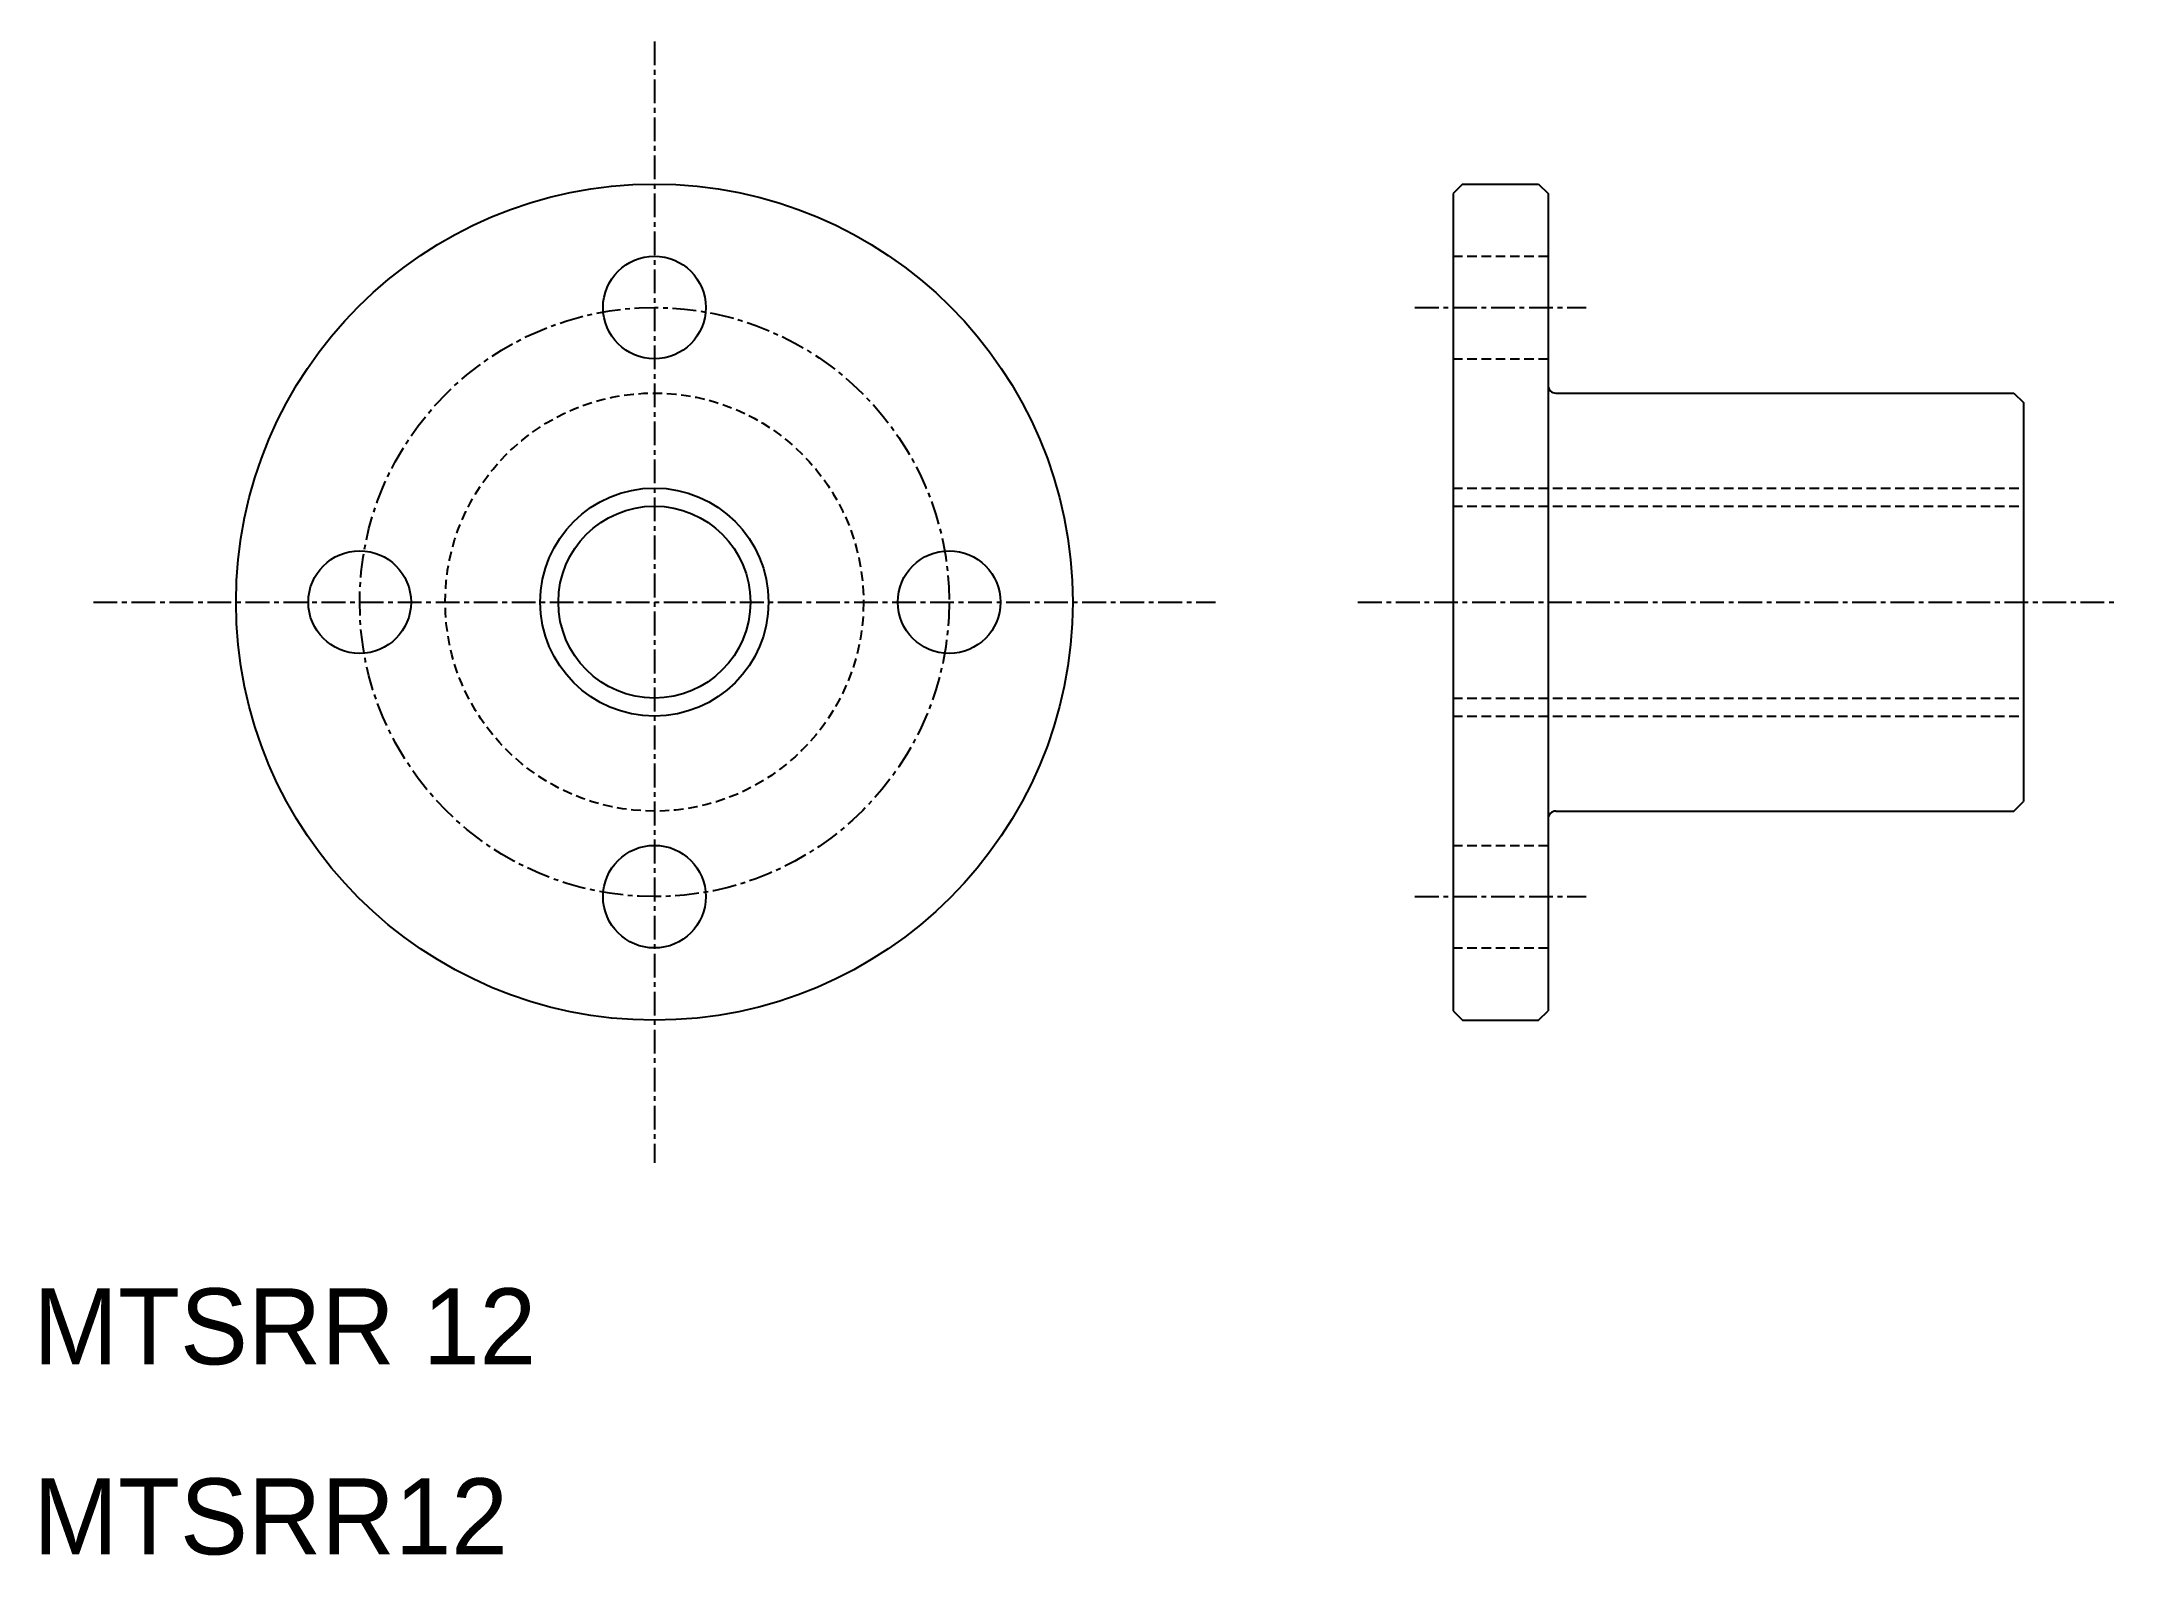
# Model space of a CAD drawing. Extents: x 10 to 120, y 10 to 90.
import ezdxf

# ---------------------------------------------------------------- set-up
doc = ezdxf.new("R2010")
doc.units = 0
doc.linetypes.add('CENTER', pattern=[2, 1.25, -0.25, 0.25, -0.25])
doc.linetypes.add('DASHED', pattern=[0.75, 0.5, -0.25])
doc.layers.get('0').update_dxf_attribs({"linetype": 'CONTINUOUS'})
doc.layers.add('CENTER', color=1, linetype='CENTER')

msp = doc.modelspace()

# ---------------------------------------------------------------- linework, layer by layer
at = {"color": 7, "linetype": 'CONTINUOUS'}
for p, q in [((85.17, 82.11), (84.67, 81.61)), ((85.17, 82.11), (89.17, 82.11)), ((89.17, 82.11), (89.67, 81.61)), ((84.67, 81.61), (84.67, 38.61)), ((89.67, 81.61), (89.67, 38.61)), ((84.67, 71.11), (84.67, 71.11)), ((90.07, 71.11), (114.17, 71.11)), ((114.17, 71.11), (114.67, 70.61)), ((114.67, 70.61), (114.67, 49.61)), ((84.67, 60.11), (84.67, 60.11)), ((114.17, 49.11), (114.67, 49.61)), ((90.07, 49.11), (114.17, 49.11)), ((84.67, 38.61), (85.17, 38.11)), ((89.17, 38.11), (89.67, 38.61)), ((85.17, 38.11), (89.17, 38.11))]:
    msp.add_line(p, q, dxfattribs=at)
at = {"color": 3, "linetype": 'DASHED'}
for p, q in [((84.67, 78.31), (89.67, 78.31)), ((84.67, 72.91), (89.67, 72.91)), ((84.67, 66.11), (114.67, 66.11)), ((84.67, 65.16), (114.67, 65.16)), ((84.67, 55.06), (114.67, 55.06)), ((84.67, 54.11), (114.67, 54.11)), ((84.67, 47.31), (89.67, 47.31)), ((84.67, 41.91), (89.67, 41.91))]:
    msp.add_line(p, q, dxfattribs=at)
at = {"color": 7, "linetype": 'CONTINUOUS'}
for centre, radius in [((42.67, 60.11), 22), ((42.67, 75.61), 2.7), ((42.67, 60.11), 5.05), ((27.17, 60.11), 2.7), ((58.17, 60.11), 2.7), ((42.67, 44.61), 2.7)]:
    msp.add_circle(centre, radius, dxfattribs=at)
at = {"color": 3, "linetype": 'DASHED'}
msp.add_circle((42.67, 60.11), 11, dxfattribs=at)
at = {"color": 3}
msp.add_circle((42.67, 60.11), 6, dxfattribs=at)
at = {"color": 7, "linetype": 'CONTINUOUS'}
for centre, start, end in [((90.07, 71.51), 180, 270), ((90.07, 48.71), 90, 180)]:
    msp.add_arc(centre, 0.4, start, end, dxfattribs=at)
at = {"layer": 'CENTER', "color": 1, "linetype": 'CENTER'}
for p, q in [((42.67, 89.61), (42.67, 30.61)), ((82.67, 75.61), (91.67, 75.61)), ((13.17, 60.11), (72.17, 60.11)), ((79.67, 60.11), (119.67, 60.11)), ((82.67, 44.61), (91.67, 44.61))]:
    msp.add_line(p, q, dxfattribs=at)
msp.add_circle((42.67, 60.11), 15.5, dxfattribs=at)

# ---------------------------------------------------------------- texts
at = {"color": 7, "linetype": 'CONTINUOUS'}
for s, p in [('MTSRR 12', (10, 20)), ('MTSRR12', (10, 10))]:
    msp.add_text(s, height=4, dxfattribs=at).set_placement(p)

doc.saveas('drawing.dxf')
